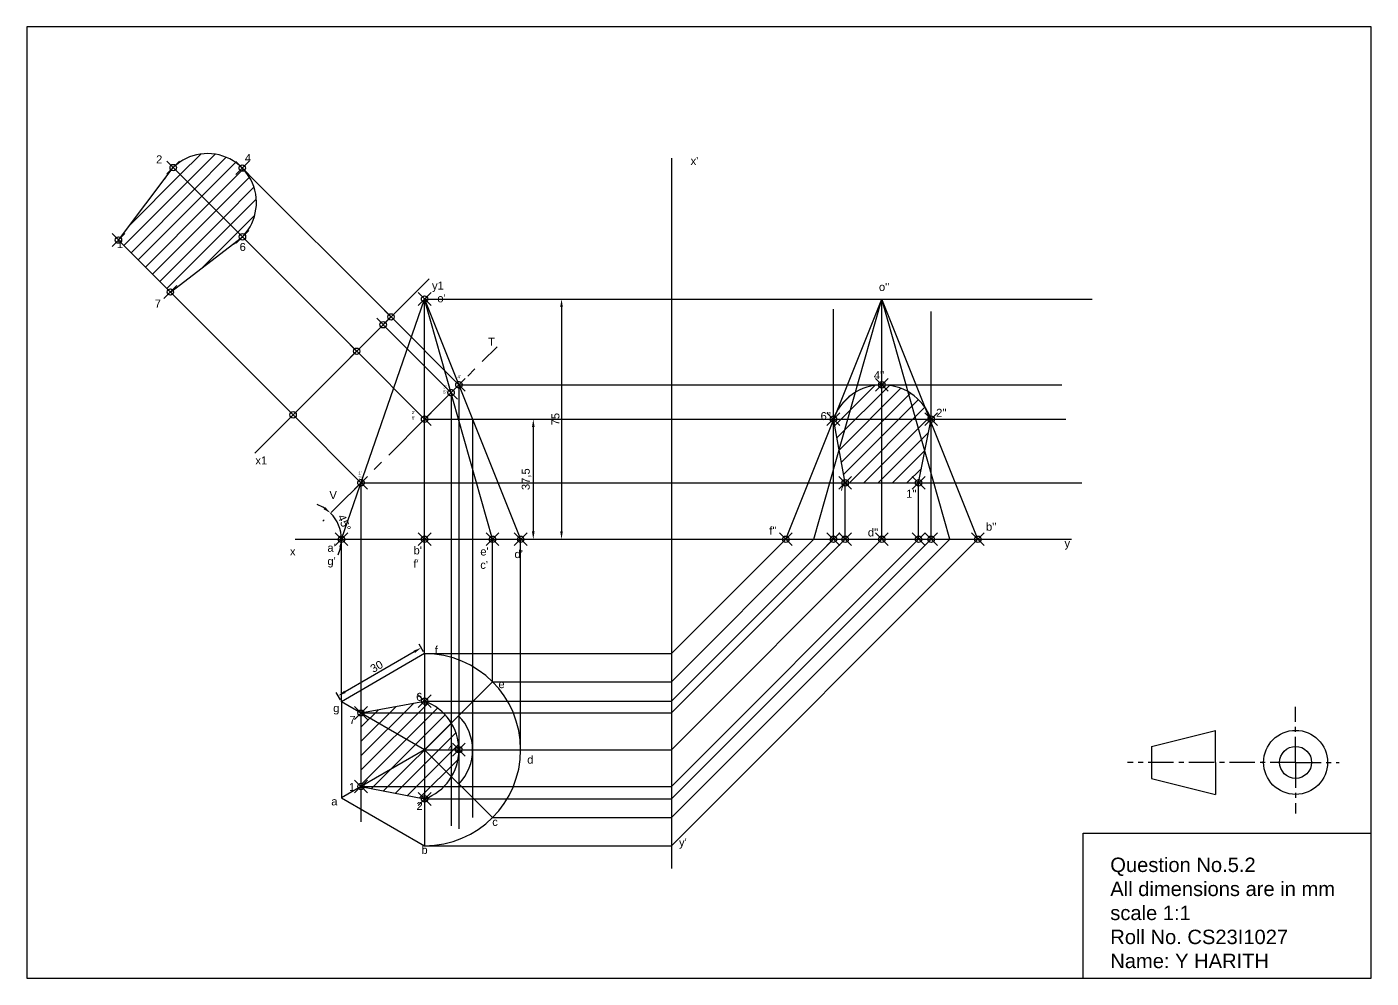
# Model space of a CAD drawing. Header units: millimetres. Extents: x 3319 to 5026, y 1635 to 1944.
# Drawn here: x 3966.4 to 4386.4, y 1643.1 to 1940.1 of the extents above; entities that cross this region are included whole.
import ezdxf

# ---------------------------------------------------------------- set-up
doc = ezdxf.new("R2010")
doc.units = ezdxf.units.MM
doc.header["$PDMODE"] = 35
doc.header["$PDSIZE"] = 2
doc.linetypes.add('CENTER', pattern=[50.8, 31.75, -6.35, 6.35, -6.35])
doc.styles.get("Standard").update_dxf_attribs({"font": 'arial.ttf'})
doc.dimstyles.new('ISO-25', dxfattribs={"dimtxt": 2.5, "dimasz": 2.5, "dimexe": 1.25, "dimexo": 0.625, "dimtad": 1, "dimtxsty": 'Standard', "dimcen": 2.5, "dimadec": 0, "dimazin": 0, "dimtfac": 1, "dimtmove": 0, "dimatfit": 3, "dimfxl": 1, "dimarcsym": 0})
pattern_1 = [(45, (692.75, 179.897), (-2.245064, 2.245064), [])]

# ---------------------------------------------------------------- blocks, each defined once
blk = doc.blocks.new('*D12')
at = {"color": 0, "linetype": 'Continuous', "lineweight": -2, "ltscale": 0.5, "transparency": 16777216}
for p, q in [((4091.27, 1855.13), (4134.68, 1855.13)), ((4133.43, 1852.63), (4133.43, 1782.63)), ((4091.27, 1780.13), (4134.68, 1780.13))]:
    blk.add_line(p, q, dxfattribs=at)
at = {"color": 0, "linetype": 'Continuous', "ltscale": 0.5, "transparency": 16777216}
for points in [[(4133.01, 1852.63), (4133.84, 1852.63), (4133.43, 1855.13)], [(4133.01, 1782.63), (4133.84, 1782.63), (4133.43, 1780.13)]]:
    blk.add_solid(points, dxfattribs=at)
at = {"layer": 'Defpoints', "color": 0, "linetype": 'Continuous', "ltscale": 0.5, "transparency": 16777216}
for p in [(4090.64, 1855.13), (4090.64, 1780.13), (4133.43, 1780.13)]:
    blk.add_point(p, dxfattribs=at)
at = {"color": 0, "linetype": 'Continuous', "ltscale": 0.5, "transparency": 16777216, "insert": (4131.53, 1817.63), "char_height": 2.5, "attachment_point": 5, "rotation": 90}
blk.add_mtext('75', dxfattribs=at)
blk = doc.blocks.new('*D13')
at = {"color": 0, "linetype": 'Continuous', "lineweight": -2, "ltscale": 0.5, "transparency": 16777216}
for p, q in [((4090.33, 1744.96), (4088.96, 1747.32)), ((4087.42, 1744.99), (4065.77, 1732.49)), ((4064.35, 1729.96), (4062.98, 1732.32))]:
    blk.add_line(p, q, dxfattribs=at)
at = {"color": 0, "linetype": 'Continuous', "ltscale": 0.5, "transparency": 16777216}
for points in [[(4087.21, 1745.35), (4087.63, 1744.63), (4089.59, 1746.24)], [(4065.56, 1732.85), (4065.98, 1732.13), (4063.61, 1731.24)]]:
    blk.add_solid(points, dxfattribs=at)
at = {"layer": 'Defpoints', "color": 0, "linetype": 'Continuous', "ltscale": 0.5, "transparency": 16777216}
for p in [(4090.64, 1744.42), (4063.61, 1731.24), (4064.66, 1729.42)]:
    blk.add_point(p, dxfattribs=at)
at = {"color": 0, "linetype": 'Continuous', "ltscale": 0.5, "transparency": 16777216, "insert": (4075.65, 1740.39), "char_height": 2.5, "attachment_point": 5, "rotation": 30}
blk.add_mtext('30', dxfattribs=at)
blk = doc.blocks.new('*D14')
at = {"color": 0, "linetype": 'Continuous', "lineweight": -2, "ltscale": 0.5, "transparency": 16777216}
for start, end in [(57.458, 69.916), (0, 45), (335.084, 347.542)]:
    blk.add_arc((4053.14, 1780.13), 11.52, start, end, dxfattribs=at)
at = {"color": 0, "linetype": 'Continuous', "ltscale": 0.5, "transparency": 16777216}
for points in [[(4059.6, 1790.17), (4059.08, 1789.52), (4061.29, 1788.28)], [(4063.98, 1777.69), (4064.8, 1777.6), (4064.66, 1780.13)]]:
    blk.add_solid(points, dxfattribs=at)
at = {"layer": 'Defpoints', "color": 0, "linetype": 'Continuous', "ltscale": 0.5, "transparency": 16777216}
for p in [(4090.64, 1817.63), (4058.82, 1785.81), (4064.27, 1783.11), (4050.21, 1780.13), (4292.74, 1780.13)]:
    blk.add_point(p, dxfattribs=at)
at = {"color": 0, "linetype": 'Continuous', "ltscale": 0.5, "transparency": 16777216, "insert": (4065.54, 1785.27), "char_height": 2.5, "attachment_point": 5, "rotation": 292.5}
blk.add_mtext('45°', dxfattribs=at)
blk = doc.blocks.new('*D11')
at = {"color": 0, "linetype": 'Continuous', "lineweight": -2, "ltscale": 0.5, "transparency": 16777216}
for p, q in [((4091.27, 1817.63), (4125.85, 1817.63)), ((4124.6, 1815.13), (4124.6, 1782.63)), ((4091.27, 1780.13), (4125.85, 1780.13))]:
    blk.add_line(p, q, dxfattribs=at)
at = {"color": 0, "linetype": 'Continuous', "ltscale": 0.5, "transparency": 16777216}
for points in [[(4124.18, 1815.13), (4125.02, 1815.13), (4124.6, 1817.63)], [(4124.18, 1782.63), (4125.02, 1782.63), (4124.6, 1780.13)]]:
    blk.add_solid(points, dxfattribs=at)
at = {"layer": 'Defpoints', "color": 0, "linetype": 'Continuous', "ltscale": 0.5, "transparency": 16777216}
for p in [(4090.64, 1817.63), (4090.64, 1780.13), (4124.6, 1780.13)]:
    blk.add_point(p, dxfattribs=at)
at = {"color": 0, "linetype": 'Continuous', "ltscale": 0.5, "transparency": 16777216, "insert": (4122.47, 1798.88), "char_height": 2.5, "attachment_point": 5, "rotation": 90}
blk.add_mtext('37,5', dxfattribs=at)

msp = doc.modelspace()

# ---------------------------------------------------------------- hatches: boundary and pattern name
at = {"linetype": 'Continuous', "ltscale": 0.5, "true_color": 0xffffff}
h = msp.add_hatch(dxfattribs=at)
h.set_pattern_fill('ANSI31')
h.set_pattern_definition(pattern_1)
h.paths.add_polyline_path([(4012.095, 1896.176), (4033.719, 1874.553, 0.9910038)])
h.paths.add_polyline_path([(4233.517, 1828.345, 0.1337894), (4225.292, 1826.051), (4222.91, 1817.631), (4233.517, 1817.631)])
h.paths.add_polyline_path([(4225.292, 1826.051, 0.1274422), (4219.566, 1820.255), (4218.517, 1817.631), (4222.91, 1817.631)])
h.paths.add_polyline_path([(4222.91, 1817.631), (4218.517, 1817.631), (4218.42, 1817.39), (4220.165, 1807.927)])
h.paths.add_polyline_path([(4233.517, 1817.631), (4222.91, 1817.631), (4220.165, 1807.927), (4222.042, 1797.756), (4233.517, 1797.756)])
h.paths.add_polyline_path([(4241.703, 1826.188, 0.1295304), (4233.712, 1828.345), (4233.517, 1828.345), (4233.517, 1817.631), (4244.123, 1817.631)])
h.paths.add_polyline_path([(4244.123, 1817.631), (4233.517, 1817.631), (4233.517, 1797.756), (4244.992, 1797.756), (4246.937, 1807.682)])
h.paths.add_polyline_path([(4247.117, 1821.131, 0.1155589), (4241.703, 1826.188), (4244.123, 1817.631), (4248.517, 1817.631)])
h.paths.add_polyline_path([(4248.765, 1817.01), (4248.517, 1817.631), (4244.123, 1817.631), (4246.937, 1807.682)])
h.paths.add_polyline_path([(4219.354, 1793.89), (4223.88, 1793.89), (4223.88, 1799.042), (4219.354, 1799.042)], flags=9)
h = msp.add_hatch(dxfattribs=at)
h.set_pattern_fill('ANSI31')
h.set_pattern_definition(pattern_1)
h.paths.add_polyline_path([(4012.095, 1896.176), (3994.971, 1873.55), (4011.199, 1857.322), (4033.719, 1874.553)])
h.paths.add_polyline_path([(3993.506, 1869.675), (3996.698, 1869.675), (3996.698, 1874.827), (3993.506, 1874.827)], flags=9)
h = msp.add_hatch(dxfattribs=at)
h.set_pattern_fill('ANSI31')
h.set_pattern_definition(pattern_1)
h.paths.add_polyline_path([(4090.641, 1729.568), (4070.765, 1725.89), (4090.641, 1714.415)])
h.paths.add_polyline_path([(4090.641, 1729.568), (4090.641, 1714.415), (4098.909, 1722.683), (4098.909, 1722.874, 0.1685557)])
h.paths.add_polyline_path([(4070.765, 1725.89), (4070.765, 1702.94), (4090.641, 1714.415)])
h.paths.add_polyline_path([(4090.641, 1714.415), (4070.765, 1702.94), (4090.641, 1699.045)])
h.paths.add_polyline_path([(4090.641, 1714.415), (4090.641, 1699.045, 0.1685557), (4098.909, 1705.738), (4098.909, 1706.147)])
h.paths.add_polyline_path([(4098.909, 1714.415), (4090.641, 1714.415), (4098.909, 1706.147)], flags=16)
h.paths.add_polyline_path([(4098.909, 1722.683), (4090.641, 1714.415), (4098.909, 1714.415)], flags=17)
h.paths.add_polyline_path([(4098.982, 1722.756), (4098.909, 1722.683), (4098.909, 1714.415), (4101.355, 1714.415, 0.1360868)])
h.paths.add_polyline_path([(4101.355, 1714.197), (4101.355, 1714.415), (4098.909, 1714.415), (4098.909, 1706.147), (4099.064, 1705.992, 0.1335953)])
h.paths.add_polyline_path([(4097.145, 1712.236), (4100.337, 1712.236), (4100.337, 1717.388), (4097.145, 1717.388)], flags=9)

# ---------------------------------------------------------------- linework, layer by layer
for p, q in [((4386.375, 1940.105), (3966.375, 1940.105)), ((3966.375, 1940.105), (3966.375, 1643.105)), ((4386.375, 1643.105), (4386.375, 1940.105)), ((4050.21, 1780.131), (4292.739, 1780.131)), ((4064.66, 1729.415), (4064.66, 1780.131)), ((4090.641, 1744.415), (4090.641, 1780.131)), ((4111.854, 1735.629), (4111.854, 1780.131)), ((4120.641, 1714.415), (4120.641, 1780.131)), ((4090.641, 1744.415), (4090.641, 1684.415)), ((4090.641, 1714.415), (4111.854, 1735.629)), ((4090.641, 1714.415), (4064.66, 1729.415)), ((4317.783, 1715.465), (4337.783, 1720.465)), ((4337.783, 1710.465), (4337.783, 1720.465)), ((4090.641, 1714.415), (4064.66, 1699.415)), ((4090.641, 1714.415), (4120.641, 1714.415)), ((4090.641, 1714.415), (4111.854, 1693.202)), ((4317.783, 1715.465), (4317.783, 1705.465)), ((4337.783, 1710.465), (4337.783, 1700.465)), ((4317.783, 1705.465), (4337.783, 1700.465)), ((4296.382, 1643.105), (4296.382, 1688.373)), ((4296.382, 1688.373), (4386.375, 1688.373)), ((3966.375, 1643.105), (4386.375, 1643.105))]:
    msp.add_line(p, q)
at = {"color": 7, "linetype": 'Continuous', "ltscale": 0.5, "true_color": 0xffffff}
for p, q in [((4167.801, 1899.132), (4167.801, 1677.278)), ((4033.719, 1874.553), (4012.095, 1896.176)), ((4080.142, 1849.558), (4033.671, 1896.03)), ((4011.199, 1857.322), (3994.971, 1873.55)), ((4069.428, 1838.844), (4033.719, 1874.553)), ((4049.552, 1818.969), (4011.199, 1857.322)), ((4090.641, 1855.131), (4299.207, 1855.131)), ((4203.517, 1780.131), (4233.517, 1855.131)), ((4212.303, 1780.131), (4233.517, 1855.131)), ((4233.517, 1780.131), (4233.517, 1855.131)), ((4263.517, 1780.131), (4233.517, 1855.131)), ((4254.73, 1780.131), (4233.517, 1855.131)), ((4101.355, 1828.345), (4080.142, 1849.558)), ((4098.909, 1825.899), (4077.696, 1847.112)), ((4090.641, 1817.631), (4069.428, 1838.844)), ((4101.355, 1828.345), (4101.355, 1689.763)), ((4101.355, 1828.345), (4289.766, 1828.345)), ((4098.909, 1825.899), (4098.909, 1690.657)), ((4070.765, 1797.756), (4049.552, 1818.969)), ((4090.641, 1817.631), (4105.641, 1817.631)), ((4090.641, 1817.631), (4291.041, 1817.631)), ((4105.641, 1817.631), (4110.888, 1817.631)), ((4105.641, 1817.631), (4105.641, 1693.223)), ((4070.765, 1797.756), (4070.765, 1691.915)), ((4070.765, 1797.756), (4296.003, 1797.756)), ((4167.801, 1714.415), (4233.517, 1780.131)), ((4167.801, 1744.415), (4203.517, 1780.131)), ((4167.801, 1693.202), (4254.73, 1780.131)), ((4167.801, 1684.415), (4263.517, 1780.131)), ((4167.801, 1735.629), (4212.303, 1780.131)), ((4090.641, 1744.415), (4167.801, 1744.415)), ((4111.854, 1735.629), (4167.801, 1735.629)), ((4070.765, 1725.89), (4090.641, 1729.568)), ((4120.641, 1714.415), (4167.801, 1714.415)), ((4070.765, 1702.94), (4090.641, 1699.045)), ((4111.854, 1693.202), (4167.801, 1693.202)), ((4090.641, 1684.415), (4167.801, 1684.415))]:
    msp.add_line(p, q, dxfattribs=at)
at = {"color": 3, "linetype": 'Continuous', "ltscale": 0.5}
for p, q in [((3994.971, 1873.55), (4012.095, 1896.176)), ((4011.199, 1857.322), (3994.971, 1873.55)), ((4011.199, 1857.322), (4033.719, 1874.553)), ((4222.042, 1797.756), (4218.364, 1817.692)), ((4218.364, 1817.692), (4218.364, 1817.692)), ((4244.992, 1797.756), (4248.887, 1817.631)), ((4222.042, 1797.756), (4244.992, 1797.756))]:
    msp.add_line(p, q, dxfattribs=at)
at = {"color": 7, "linetype": 'ByBlock', "ltscale": 0.5, "true_color": 0xffffff}
for q in [(4092.055, 1861.472), (4037.608, 1807.024)]:
    msp.add_line((4069.428, 1838.844), q, dxfattribs=at)
at = {"color": 7, "ltscale": 0.5, "true_color": 0xffffff}
for p, q in [((4064.66, 1780.131), (4090.641, 1855.131)), ((4090.641, 1780.131), (4090.641, 1855.131)), ((4090.641, 1855.131), (4120.641, 1780.131)), ((4111.854, 1780.131), (4090.641, 1855.131))]:
    msp.add_line(p, q, dxfattribs=at)
at = {"color": 4, "linetype": 'Continuous', "ltscale": 0.5}
for p, q in [((4218.364, 1838.619), (4218.364, 1851.979)), ((4248.887, 1847.239), (4248.887, 1851.218)), ((4248.887, 1825.208), (4248.887, 1847.239)), ((4218.364, 1780.131), (4218.364, 1838.619)), ((4248.887, 1780.131), (4248.887, 1825.208)), ((4222.042, 1780.131), (4222.042, 1797.756)), ((4244.992, 1780.131), (4244.992, 1797.756)), ((4167.801, 1729.568), (4218.364, 1780.131)), ((4167.801, 1725.89), (4222.042, 1780.131)), ((4167.801, 1702.94), (4244.992, 1780.131)), ((4167.801, 1699.045), (4248.887, 1780.131)), ((4090.641, 1729.568), (4167.801, 1729.568)), ((4070.765, 1725.89), (4167.801, 1725.89)), ((4070.765, 1702.94), (4167.801, 1702.94)), ((4090.641, 1699.045), (4167.801, 1699.045))]:
    msp.add_line(p, q, dxfattribs=at)
at = {"color": 7, "linetype": 'CENTER', "ltscale": 0.5, "true_color": 0xffffff}
for q in [(4113.268, 1840.258), (4058.821, 1785.811)]:
    msp.add_line((4090.641, 1817.631), q, dxfattribs=at)
at = {"linetype": 'CENTER', "ltscale": 0.25}
for q in [(4362.783, 1727.794), (4310.244, 1710.465), (4376.383, 1710.465), (4362.783, 1694.509)]:
    msp.add_line((4362.783, 1710.465), q, dxfattribs=at)
msp.add_lwpolyline([(4090.641, 1744.415), (4064.66, 1729.415), (4064.66, 1699.415), (4090.641, 1684.415)])
for radius in [10, 5]:
    msp.add_circle((4362.783, 1710.465), radius)
at = {"color": 3, "linetype": 'Continuous', "ltscale": 0.5}
for centre, radius, start, end in [((4022.809, 1885.267), 15.291, 299.32398, 151.27648), ((4233.615, 1812.104), 16.242, 19.89567, 166.51949)]:
    msp.add_arc(centre, radius, start, end, dxfattribs=at)
msp.add_arc((4090.641, 1714.415), 30, 270, 90)
at = {"color": 7, "linetype": 'Continuous', "ltscale": 0.5, "true_color": 0xffffff}
for centre, radius, start, end in [((4085.13, 1714.306), 16.226, 289.85616, 70.14384), ((4090.378, 1714.306), 15.264, 315.98797, 44.59079)]:
    msp.add_arc(centre, radius, start, end, dxfattribs=at)
for p in [(4012.095, 1896.176), (4033.671, 1896.03), (3994.971, 1873.55), (4033.719, 1874.553), (4011.199, 1857.322), (4077.696, 1847.112), (4080.142, 1849.558), (4069.428, 1838.844), (4049.552, 1818.969), (4203.517, 1780.131), (4233.517, 1780.131), (4263.517, 1780.131), (4090.641, 1729.568), (4070.765, 1725.89), (4101.355, 1714.415), (4070.765, 1702.94), (4090.641, 1699.045)]:
    msp.add_point(p, dxfattribs=at)
at = {"color": 7, "ltscale": 0.5, "true_color": 0xffffff}
for p in [(4090.641, 1855.131), (4090.641, 1817.631), (4111.854, 1780.131), (4111.854, 1780.131)]:
    msp.add_point(p, dxfattribs=at)
at = {"color": 7, "linetype": 'CENTER', "ltscale": 0.5, "true_color": 0xffffff}
for p in [(4098.909, 1825.899), (4101.355, 1828.345), (4070.765, 1797.756)]:
    msp.add_point(p, dxfattribs=at)
at = {"color": 4, "linetype": 'Continuous', "ltscale": 0.5}
for p in [(4233.517, 1828.345), (4218.364, 1817.631), (4248.887, 1817.631), (4222.042, 1797.756), (4244.992, 1797.756), (4218.364, 1780.131), (4222.042, 1780.131), (4244.992, 1780.131), (4248.887, 1780.131)]:
    msp.add_point(p, dxfattribs=at)
for p in [(4064.66, 1780.131), (4090.641, 1780.131), (4111.854, 1780.131), (4120.641, 1780.131)]:
    msp.add_point(p)

# ---------------------------------------------------------------- texts
at = {"color": 7, "linetype": 'Continuous', "ltscale": 0.5, "true_color": 0xffffff, "char_height": 2.5, "attachment_point": 1}
for s, width, insert in [('2', 4.79424, (4006.742, 1899.991)), ('4', 4.07695, (4034.466, 1900.399)), ('1', 0.4593, (3994.511, 1873.55)), ('6', 2.79432, (4032.835, 1872.643)), ('y1', 1.02323, (4092.951, 1860.576)), ("o''", 2.2142, (4232.592, 1860.149)), ('7', 3.46541, (4006.335, 1854.982)), ("4''", 2.50879, (4231.008, 1832.624)), ("6''", 1.69218, (4214.352, 1819.845)), ("2''", 2.04762, (4250.46, 1820.86)), ('x1', 0.72059, (4037.78, 1805.998)), ("7''", 1.8967, (4220.145, 1797.756)), ("1''", 1.29866, (4241.093, 1795.577)), ("b''", 3.13486, (4266.039, 1785.311)), ("f''", 2.7129, (4198.35, 1784.067)), ('x', 2.84397, (4048.558, 1777.582)), ('y', 6.11212, (4290.577, 1780.131)), ('6', 2.64407, (4087.997, 1732.179)), ('7', 1.45945, (4067.134, 1724.966)), ('4', 3.54069, (4097.814, 1716.101)), ('1', 1.26865, (4067.023, 1704.031)), ('2', 0.63805, (4088.106, 1698.082))]:
    msp.add_mtext_dynamic_manual_height_columns(s, width=width, gutter_width=12.5, heights=[0], dxfattribs=dict(at, insert=insert))
at = {"color": 6, "linetype": 'Continuous', "ltscale": 0.5, "char_height": 2.5, "attachment_point": 1}
for s, width, insert in [("x'", 5.28711, (4173.762, 1899.505)), ('{\\C9;\\c13289671;T}', 2.81881, (4110.449, 1843.025)), ('{\\C256;\\c16777215;V}', 1.448, (4060.906, 1795.167)), ("y'", 6.47112, (4170.135, 1686.749))]:
    msp.add_mtext_dynamic_manual_height_columns(s, width=width, gutter_width=12.5, heights=[0], dxfattribs=dict(at, insert=insert))
at = {"color": 7, "ltscale": 0.5, "true_color": 0xffffff, "insert": (4094.627, 1856.613), "char_height": 2.5, "attachment_point": 1}
msp.add_mtext_dynamic_manual_height_columns("o'", width=1.21579, gutter_width=12.5, heights=[0], dxfattribs=at)
at = {"color": 7, "linetype": 'CENTER', "ltscale": 0.5, "true_color": 0xffffff, "char_height": 1, "attachment_point": 1}
for s, width, insert in [("4'", 3.06478, (4100.92, 1831.399)), ("3'\\P5'", 2.05415, (4096.42, 1828.223)), ("2'\\P6'", 4.00208, (4086.639, 1820.205)), ("1'\\P7'", 3.10306, (4069.912, 1801.299))]:
    msp.add_mtext_dynamic_manual_height_columns(s, width=width, gutter_width=12.5, heights=[0], dxfattribs=dict(at, insert=insert))
at = {"color": 7, "linetype": 'Continuous', "ltscale": 0.5, "true_color": 0xffffff, "insert": (4229.124, 1783.498), "char_height": 2.5, "attachment_point": 1}
msp.add_mtext("d''", dxfattribs=at)
at = {"attachment_point": 1}
for s, width, insert, char_height in [("a'\\Pg'", 2.5545, (4060.269, 1778.721), 2.5), ("b'\\Pf'", 3.46676, (4087.174, 1777.898), 2.5), ("e'\\Pc'", 2.5, (4108.041, 1777.557), 2.5), ("d'", 1.91848, (4118.722, 1776.756), 2.5), ('f', 2.88992, (4093.834, 1746.786), 2.5), ('e', 2.88992, (4113.708, 1736.137), 2.5), ('g', 2.88992, (4062.082, 1728.665), 2.5), ('d', 2.88992, (4122.707, 1712.568), 2.5), ('a', 2.88992, (4061.482, 1699.53), 2.5), ('c', 2.88992, (4111.784, 1693.132), 2.5), ('b', 2.88992, (4089.654, 1684.358), 2.5), ('Question No.5.2\\PAll dimensions are in mm\\Pscale 1:1\\PRoll No. CS23I1027\\PName: Y HARITH', 95.20135, (4304.879, 1680.724), 4.5)]:
    msp.add_mtext_dynamic_manual_height_columns(s, width=width, gutter_width=12.5, heights=[0], dxfattribs=dict(at, insert=insert, char_height=char_height))

# ---------------------------------------------------------------- dimensions: what is measured, and where the dimension line sits
at = {"color": 6, "linetype": 'Continuous', "ltscale": 0.5}
for base, p1, picture, middle in [((4133.427, 1780.131), (4090.641, 1855.131), '*D12', (4131.531, 1817.631)), ((4124.599, 1780.131), (4090.641, 1817.631), '*D11', (4122.472, 1798.881))]:
    dim = msp.add_linear_dim(base=base, p1=p1, p2=(4090.641, 1780.131), angle=90, dimstyle='ISO-25', dxfattribs=at)
    dim.commit()
    dim.dimension.update_dxf_attribs({"geometry": picture, "text_midpoint": middle})
dim = msp.add_angular_dim_2l(base=(4064.269, 1783.113), line1=((4050.21, 1780.131), (4292.739, 1780.131)), line2=((4090.641, 1817.631), (4058.821, 1785.811)), dimstyle='ISO-25', dxfattribs=at)
dim.commit()
dim.dimension.update_dxf_attribs({"geometry": '*D14', "text_midpoint": (4065.536, 1785.265)})
dim = msp.add_aligned_dim(p1=(4090.641, 1744.415), p2=(4064.66, 1729.415), distance=-2.106, dimstyle='ISO-25', dxfattribs=at)
dim.commit()
dim.dimension.update_dxf_attribs({"geometry": '*D13', "text_midpoint": (4075.646, 1740.386)})

doc.saveas('drawing.dxf')
